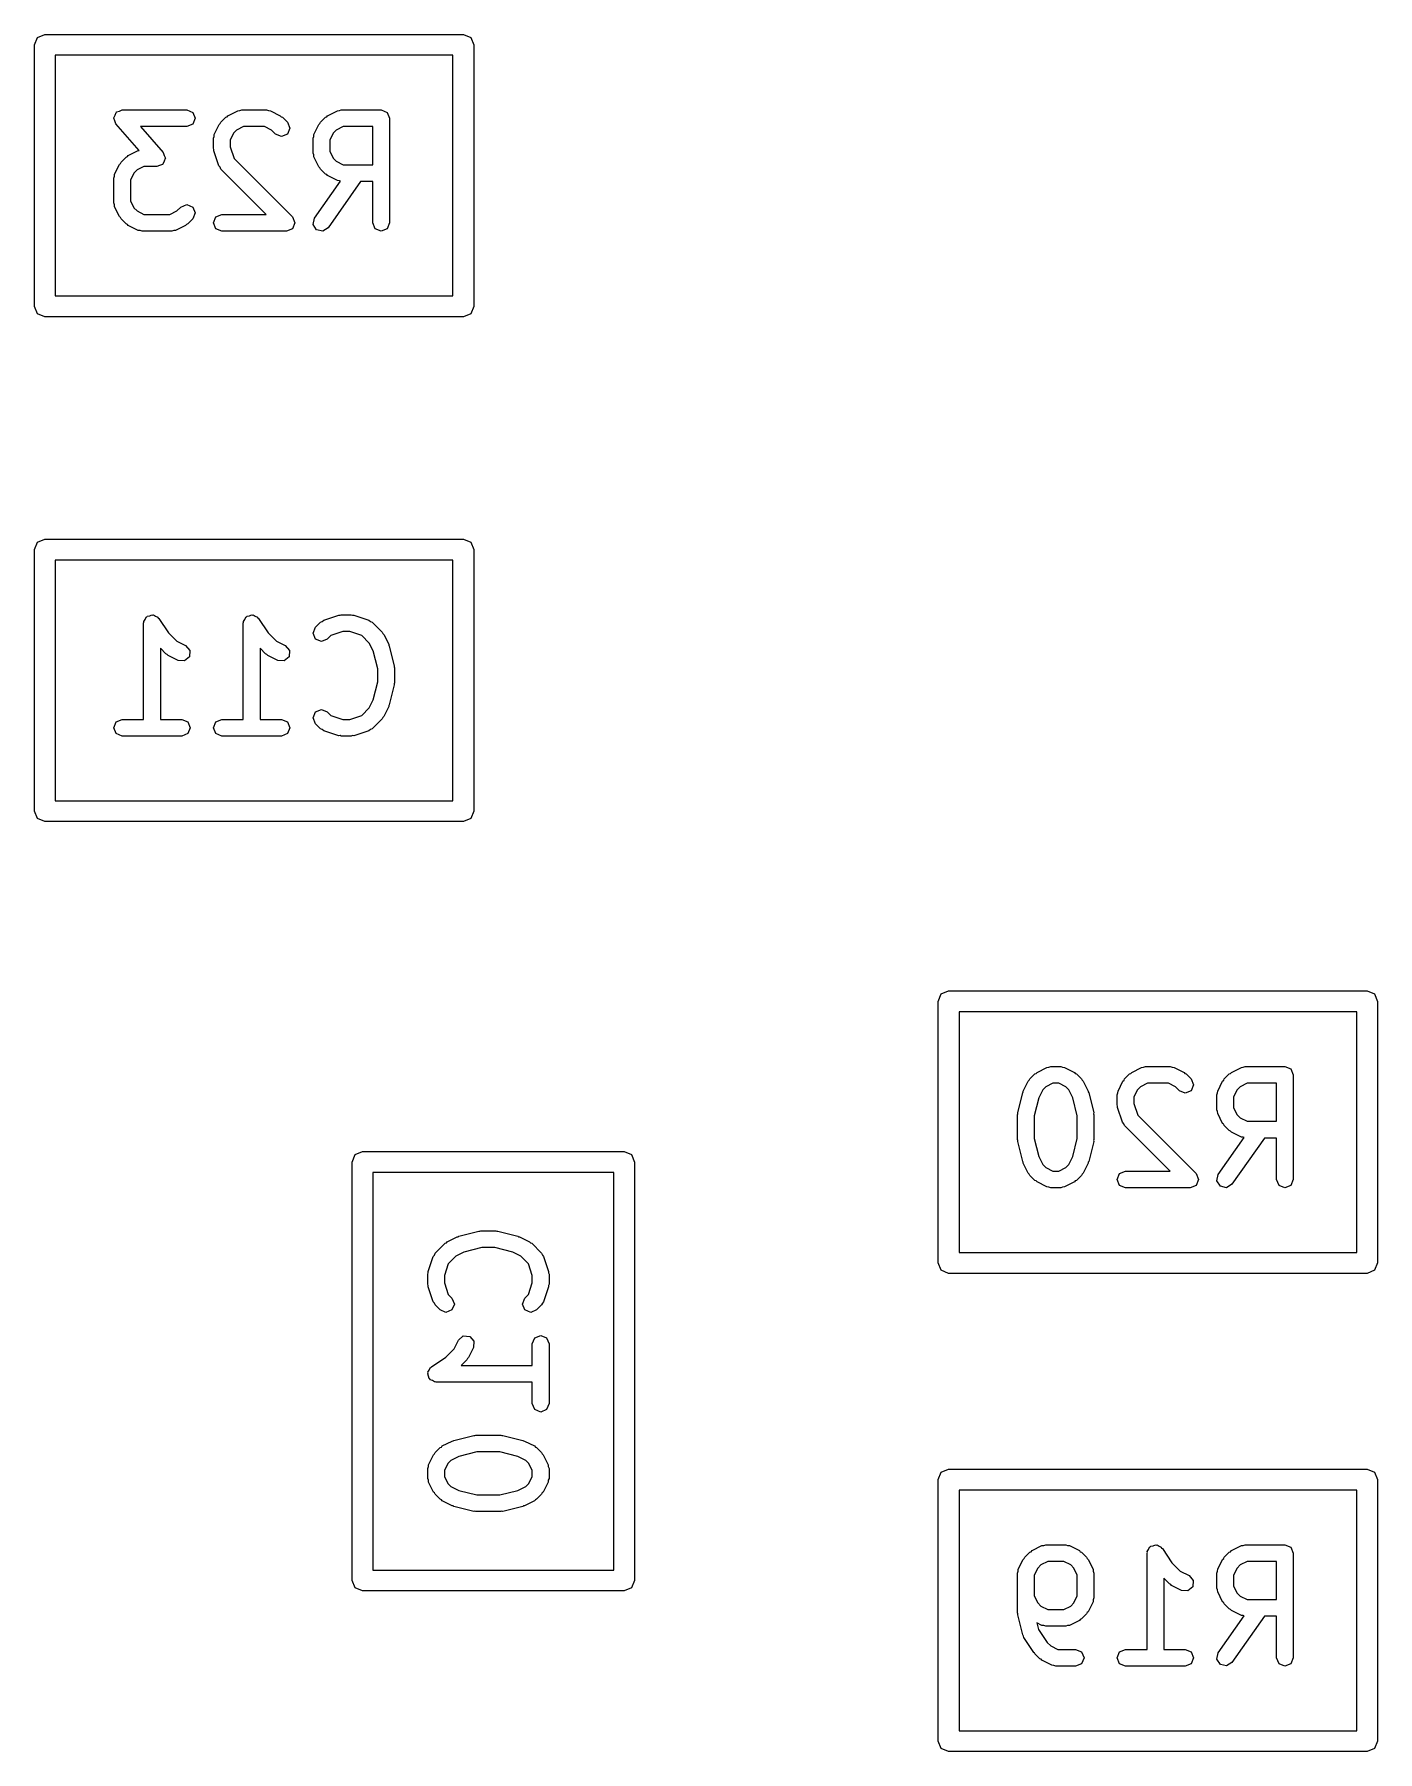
# Model space of a CAD drawing. Extents: x 0.05 to 3.09, y 0.38 to 2.47.
# Drawn here: x 2.8387 to 3.0913, y 0.8184 to 1.1416 of the extents above; entities that cross this region are included whole.
import ezdxf

# ---------------------------------------------------------------- set-up
doc = ezdxf.new("R2010")
doc.units = 0
doc.header["$MEASUREMENT"] = 0
doc.layers.add('BLACK', color=7, linetype='CONTINUOUS')

msp = doc.modelspace()

# ---------------------------------------------------------------- linework, layer by layer
at = {"layer": 'BLACK', "linetype": 'CONTINUOUS'}
for p, q in [((2.83866, 1.13961), (2.83924, 1.141)), ((2.83924, 1.141), (2.84063, 1.14157)), ((2.84063, 1.14157), (2.91937, 1.14157)), ((2.91937, 1.14157), (2.92076, 1.141)), ((2.92076, 1.141), (2.92134, 1.13961)), ((2.83866, 1.09039), (2.83866, 1.13961)), ((2.8426, 1.13764), (2.8426, 1.09236)), ((2.9174, 1.13764), (2.8426, 1.13764)), ((2.9174, 1.09236), (2.9174, 1.13764)), ((2.92134, 1.13961), (2.92134, 1.09039)), ((2.85358, 1.12578), (2.85361, 1.12583)), ((2.8538, 1.12527), (2.85358, 1.12578)), ((2.85359, 1.12588), (2.85383, 1.12638)), ((2.85361, 1.12583), (2.85359, 1.12588)), ((2.85397, 1.12474), (2.8538, 1.12527)), ((2.85383, 1.12638), (2.85405, 1.12689)), ((2.85838, 1.1197), (2.85397, 1.12474)), ((2.85405, 1.12689), (2.8541, 1.12691)), ((2.8541, 1.12691), (2.85412, 1.12697)), ((2.85412, 1.12697), (2.85465, 1.12714)), ((2.85465, 1.12714), (2.85516, 1.12735)), ((2.85516, 1.12735), (2.86735, 1.12735)), ((2.86735, 1.12735), (2.86846, 1.12689)), ((2.86846, 1.12467), (2.86735, 1.12421)), ((2.86846, 1.12689), (2.86892, 1.12578)), ((2.86892, 1.12578), (2.86846, 1.12467)), ((2.8725, 1.12273), (2.87344, 1.12461)), ((2.87344, 1.12461), (2.87363, 1.12478)), ((2.87363, 1.12478), (2.87373, 1.12502)), ((2.87373, 1.12502), (2.87467, 1.12596)), ((2.87467, 1.12596), (2.87491, 1.12606)), ((2.87491, 1.12606), (2.87508, 1.12625)), ((2.87508, 1.12625), (2.87695, 1.12719)), ((2.87695, 1.12719), (2.87732, 1.12721)), ((2.87732, 1.12721), (2.87766, 1.12735)), ((2.87766, 1.12735), (2.88234, 1.12735)), ((2.88234, 1.12735), (2.88268, 1.12721)), ((2.88268, 1.12721), (2.88305, 1.12719)), ((2.88305, 1.12719), (2.88492, 1.12625)), ((2.88492, 1.12625), (2.88509, 1.12606)), ((2.88509, 1.12606), (2.88533, 1.12596)), ((2.88533, 1.12596), (2.88627, 1.12502)), ((2.88627, 1.12502), (2.88673, 1.12391)), ((2.89125, 1.12273), (2.89218, 1.12461)), ((2.89218, 1.12461), (2.89238, 1.12478)), ((2.89238, 1.12478), (2.89248, 1.12502)), ((2.89248, 1.12502), (2.89342, 1.12596)), ((2.89342, 1.12596), (2.89366, 1.12606)), ((2.89366, 1.12606), (2.89383, 1.12625)), ((2.89383, 1.12625), (2.8957, 1.12719)), ((2.8957, 1.12719), (2.89607, 1.12721)), ((2.89607, 1.12721), (2.8964, 1.12735)), ((2.8964, 1.12735), (2.9039, 1.12735)), ((2.9039, 1.12735), (2.90502, 1.12689)), ((2.90502, 1.12689), (2.90548, 1.12578)), ((2.90548, 1.12578), (2.90548, 1.10609)), ((2.86735, 1.12421), (2.85863, 1.12421)), ((2.85863, 1.12421), (2.86291, 1.11932)), ((2.87233, 1.12203), (2.87247, 1.12237)), ((2.87233, 1.12016), (2.87233, 1.12203)), ((2.87247, 1.12237), (2.8725, 1.12273)), ((2.87614, 1.12297), (2.87548, 1.12166)), ((2.87548, 1.12166), (2.87548, 1.12041)), ((2.87671, 1.12355), (2.87614, 1.12297)), ((2.87803, 1.12421), (2.87671, 1.12355)), ((2.88197, 1.12421), (2.87803, 1.12421)), ((2.88329, 1.12355), (2.88197, 1.12421)), ((2.88404, 1.12279), (2.88329, 1.12355)), ((2.88516, 1.12233), (2.88404, 1.12279)), ((2.88627, 1.12279), (2.88516, 1.12233)), ((2.88673, 1.12391), (2.88627, 1.12279)), ((2.89108, 1.12203), (2.89122, 1.12237)), ((2.89108, 1.11922), (2.89108, 1.12203)), ((2.89122, 1.12237), (2.89125, 1.12273)), ((2.89489, 1.12297), (2.89423, 1.12166)), ((2.89423, 1.12166), (2.89423, 1.11959)), ((2.89546, 1.12355), (2.89489, 1.12297)), ((2.89678, 1.12421), (2.89546, 1.12355)), ((2.90233, 1.12421), (2.89678, 1.12421)), ((2.90233, 1.11704), (2.90233, 1.12421)), ((2.85498, 1.11752), (2.85592, 1.11846)), ((2.85592, 1.11846), (2.85616, 1.11856)), ((2.85616, 1.11856), (2.85633, 1.11875)), ((2.85633, 1.11875), (2.8582, 1.11969)), ((2.8582, 1.11969), (2.85838, 1.1197)), ((2.86291, 1.11932), (2.86308, 1.11879)), ((2.86329, 1.11818), (2.86305, 1.11768)), ((2.86308, 1.11879), (2.8633, 1.11828)), ((2.8633, 1.11828), (2.86327, 1.11823)), ((2.86327, 1.11823), (2.86329, 1.11818)), ((2.87243, 1.11992), (2.87233, 1.12016)), ((2.87241, 1.11966), (2.87243, 1.11992)), ((2.87335, 1.11685), (2.87241, 1.11966)), ((2.87548, 1.12041), (2.87622, 1.11819)), ((2.87622, 1.11819), (2.88721, 1.10721)), ((2.89122, 1.11888), (2.89108, 1.11922)), ((2.89125, 1.11851), (2.89122, 1.11888)), ((2.89218, 1.11664), (2.89125, 1.11851)), ((2.89423, 1.11959), (2.89489, 1.11828)), ((2.89489, 1.11828), (2.89546, 1.1177)), ((2.85358, 1.11453), (2.85372, 1.11487)), ((2.85372, 1.11487), (2.85375, 1.11524)), ((2.85375, 1.11524), (2.85469, 1.11711)), ((2.85469, 1.11711), (2.85488, 1.11728)), ((2.85488, 1.11728), (2.85498, 1.11752)), ((2.85739, 1.11547), (2.85673, 1.11416)), ((2.85797, 1.11605), (2.85739, 1.11547)), ((2.85928, 1.11671), (2.85797, 1.11605)), ((2.86172, 1.11671), (2.85928, 1.11671)), ((2.86223, 1.11692), (2.86172, 1.11671)), ((2.86276, 1.1171), (2.86223, 1.11692)), ((2.86278, 1.11715), (2.86276, 1.1171)), ((2.86283, 1.11717), (2.86278, 1.11715)), ((2.86305, 1.11768), (2.86283, 1.11717)), ((2.87359, 1.11657), (2.87335, 1.11685)), ((2.87373, 1.11623), (2.87359, 1.11657)), ((2.88229, 1.10767), (2.87373, 1.11623)), ((2.89238, 1.11647), (2.89218, 1.11664)), ((2.89248, 1.11623), (2.89238, 1.11647)), ((2.89342, 1.11529), (2.89248, 1.11623)), ((2.89366, 1.11519), (2.89342, 1.11529)), ((2.89383, 1.115), (2.89366, 1.11519)), ((2.8957, 1.11406), (2.89383, 1.115)), ((2.89546, 1.1177), (2.89678, 1.11704)), ((2.89678, 1.11704), (2.90233, 1.11704)), ((2.85358, 1.10984), (2.85358, 1.11453)), ((2.85673, 1.11416), (2.85673, 1.11022)), ((2.89136, 1.107), (2.89624, 1.11396)), ((2.90004, 1.11389), (2.89394, 1.10519)), ((2.89607, 1.11403), (2.8957, 1.11406)), ((2.89624, 1.11396), (2.89607, 1.11403)), ((2.90233, 1.11389), (2.90004, 1.11389)), ((2.90233, 1.10609), (2.90233, 1.11389)), ((2.85372, 1.10951), (2.85358, 1.10984)), ((2.85375, 1.10914), (2.85372, 1.10951)), ((2.85469, 1.10727), (2.85375, 1.10914)), ((2.85673, 1.11022), (2.85739, 1.1089)), ((2.85739, 1.1089), (2.85797, 1.10833)), ((2.86548, 1.10833), (2.86623, 1.10908)), ((2.86623, 1.10908), (2.86735, 1.10954)), ((2.86735, 1.10954), (2.86846, 1.10908)), ((2.86846, 1.10908), (2.86892, 1.10797)), ((2.85488, 1.1071), (2.85469, 1.10727)), ((2.85498, 1.10686), (2.85488, 1.1071)), ((2.85592, 1.10592), (2.85498, 1.10686)), ((2.85616, 1.10582), (2.85592, 1.10592)), ((2.85633, 1.10562), (2.85616, 1.10582)), ((2.8582, 1.10469), (2.85633, 1.10562)), ((2.85797, 1.10833), (2.85928, 1.10767)), ((2.85928, 1.10767), (2.86416, 1.10767)), ((2.86416, 1.10767), (2.86548, 1.10833)), ((2.86711, 1.10562), (2.86524, 1.10469)), ((2.86728, 1.10582), (2.86711, 1.10562)), ((2.86752, 1.10592), (2.86728, 1.10582)), ((2.86846, 1.10686), (2.86752, 1.10592)), ((2.86892, 1.10797), (2.86846, 1.10686)), ((2.87233, 1.10609), (2.87279, 1.10721)), ((2.87279, 1.10498), (2.87233, 1.10609)), ((2.87279, 1.10721), (2.87391, 1.10767)), ((2.87391, 1.10767), (2.88229, 1.10767)), ((2.88721, 1.10721), (2.88767, 1.10609)), ((2.88767, 1.10609), (2.88721, 1.10498)), ((2.8911, 1.10582), (2.89136, 1.107)), ((2.89175, 1.1048), (2.8911, 1.10582)), ((2.89394, 1.10519), (2.89293, 1.10454)), ((2.90279, 1.10498), (2.90233, 1.10609)), ((2.90548, 1.10609), (2.90502, 1.10498)), ((2.85857, 1.10466), (2.8582, 1.10469)), ((2.85891, 1.10452), (2.85857, 1.10466)), ((2.86453, 1.10452), (2.85891, 1.10452)), ((2.86487, 1.10466), (2.86453, 1.10452)), ((2.86524, 1.10469), (2.86487, 1.10466)), ((2.87391, 1.10452), (2.87279, 1.10498)), ((2.88609, 1.10452), (2.87391, 1.10452)), ((2.88721, 1.10498), (2.88609, 1.10452)), ((2.89293, 1.10454), (2.89175, 1.1048)), ((2.9039, 1.10452), (2.90279, 1.10498)), ((2.90502, 1.10498), (2.9039, 1.10452)), ((2.8426, 1.09236), (2.9174, 1.09236)), ((2.83924, 1.089), (2.83866, 1.09039)), ((2.84063, 1.08843), (2.83924, 1.089)), ((2.92076, 1.089), (2.91937, 1.08843)), ((2.92134, 1.09039), (2.92076, 1.089)), ((2.91937, 1.08843), (2.84063, 1.08843)), ((2.83866, 1.04461), (2.83924, 1.046)), ((2.83866, 0.995394), (2.83866, 1.04461)), ((2.83924, 1.046), (2.84063, 1.04657)), ((2.84063, 1.04657), (2.91937, 1.04657)), ((2.91937, 1.04657), (2.92076, 1.046)), ((2.92076, 1.046), (2.92134, 1.04461)), ((2.92134, 1.04461), (2.92134, 0.995394)), ((2.8426, 1.04264), (2.8426, 0.997362)), ((2.9174, 1.04264), (2.8426, 1.04264)), ((2.9174, 0.997362), (2.9174, 1.04264)), ((2.85921, 1.03078), (2.85927, 1.03093)), ((2.85924, 1.03109), (2.85949, 1.03147)), ((2.85927, 1.03093), (2.85924, 1.03109)), ((2.85949, 1.03147), (2.85967, 1.03189)), ((2.85967, 1.03189), (2.85982, 1.03196)), ((2.85982, 1.03196), (2.85991, 1.03209)), ((2.85991, 1.03209), (2.86036, 1.03218)), ((2.86036, 1.03218), (2.86078, 1.03235)), ((2.86078, 1.03235), (2.86093, 1.03229)), ((2.86093, 1.03229), (2.86109, 1.03232)), ((2.86109, 1.03232), (2.86147, 1.03207)), ((2.86147, 1.03207), (2.8619, 1.03189)), ((2.8619, 1.03189), (2.86196, 1.03174)), ((2.86196, 1.03174), (2.86209, 1.03165)), ((2.86209, 1.03165), (2.86388, 1.02897)), ((2.87796, 1.03078), (2.87802, 1.03093)), ((2.87799, 1.03109), (2.87824, 1.03147)), ((2.87802, 1.03093), (2.87799, 1.03109)), ((2.87824, 1.03147), (2.87842, 1.03189)), ((2.87842, 1.03189), (2.87857, 1.03196)), ((2.87857, 1.03196), (2.87866, 1.03209)), ((2.87866, 1.03209), (2.87911, 1.03218)), ((2.87911, 1.03218), (2.87953, 1.03235)), ((2.87953, 1.03235), (2.87968, 1.03229)), ((2.87968, 1.03229), (2.87984, 1.03232)), ((2.87984, 1.03232), (2.88022, 1.03207)), ((2.88022, 1.03207), (2.88064, 1.03189)), ((2.88064, 1.03189), (2.88071, 1.03174)), ((2.88071, 1.03174), (2.88084, 1.03165)), ((2.88084, 1.03165), (2.88263, 1.02897)), ((2.89154, 1.03002), (2.89248, 1.03096)), ((2.89248, 1.03096), (2.89282, 1.0311)), ((2.89282, 1.0311), (2.89309, 1.03134)), ((2.89309, 1.03134), (2.89591, 1.03227)), ((2.89591, 1.03227), (2.89616, 1.03226)), ((2.89616, 1.03226), (2.8964, 1.03235)), ((2.8964, 1.03235), (2.89828, 1.03235)), ((2.89828, 1.03235), (2.89852, 1.03226)), ((2.89852, 1.03226), (2.89878, 1.03227)), ((2.89878, 1.03227), (2.90159, 1.03134)), ((2.90159, 1.03134), (2.90187, 1.0311)), ((2.90187, 1.0311), (2.9022, 1.03096)), ((2.9022, 1.03096), (2.90408, 1.02908)), ((2.85921, 1.01267), (2.85921, 1.03078)), ((2.86388, 1.02897), (2.86547, 1.02739)), ((2.87796, 1.01267), (2.87796, 1.03078)), ((2.88263, 1.02897), (2.88421, 1.02739)), ((2.89108, 1.02891), (2.89154, 1.03002)), ((2.89154, 1.02779), (2.89108, 1.02891)), ((2.89265, 1.02733), (2.89154, 1.02779)), ((2.89377, 1.02779), (2.89265, 1.02733)), ((2.89444, 1.02847), (2.89377, 1.02779)), ((2.89666, 1.02921), (2.89444, 1.02847)), ((2.89802, 1.02921), (2.89666, 1.02921)), ((2.90024, 1.02847), (2.89802, 1.02921)), ((2.90167, 1.02703), (2.90024, 1.02847)), ((2.90408, 1.02908), (2.90418, 1.02884)), ((2.90418, 1.02884), (2.90437, 1.02867)), ((2.90437, 1.02867), (2.90531, 1.0268)), ((2.86342, 1.02498), (2.86236, 1.02604)), ((2.86236, 1.02604), (2.86236, 1.01267)), ((2.86366, 1.02488), (2.86342, 1.02498)), ((2.86383, 1.02468), (2.86366, 1.02488)), ((2.8657, 1.02375), (2.86383, 1.02468)), ((2.86547, 1.02739), (2.86711, 1.02656)), ((2.86782, 1.02445), (2.86691, 1.02366)), ((2.86711, 1.02656), (2.8679, 1.02565)), ((2.8679, 1.02565), (2.86782, 1.02445)), ((2.88217, 1.02498), (2.88111, 1.02604)), ((2.88111, 1.02604), (2.88111, 1.01267)), ((2.88241, 1.02488), (2.88217, 1.02498)), ((2.88258, 1.02468), (2.88241, 1.02488)), ((2.88445, 1.02375), (2.88258, 1.02468)), ((2.88421, 1.02739), (2.88586, 1.02656)), ((2.88656, 1.02445), (2.88565, 1.02366)), ((2.88586, 1.02656), (2.88665, 1.02565)), ((2.88665, 1.02565), (2.88656, 1.02445)), ((2.90242, 1.02554), (2.90167, 1.02703)), ((2.90327, 1.02215), (2.90242, 1.02554)), ((2.90531, 1.0268), (2.90532, 1.02662)), ((2.90532, 1.02662), (2.90543, 1.02647)), ((2.90543, 1.02647), (2.90637, 1.02273)), ((2.86691, 1.02366), (2.8657, 1.02375)), ((2.88565, 1.02366), (2.88445, 1.02375)), ((2.90327, 1.01973), (2.90327, 1.02215)), ((2.90637, 1.02273), (2.90634, 1.02253)), ((2.90634, 1.02253), (2.90642, 1.02234)), ((2.90642, 1.02234), (2.90642, 1.01953)), ((2.90242, 1.01633), (2.90327, 1.01973)), ((2.90637, 1.01915), (2.90543, 1.0154)), ((2.90642, 1.01953), (2.90634, 1.01935)), ((2.90634, 1.01935), (2.90637, 1.01915)), ((2.90024, 1.01341), (2.90167, 1.01484)), ((2.90167, 1.01484), (2.90242, 1.01633)), ((2.90531, 1.01508), (2.90437, 1.0132)), ((2.90532, 1.01526), (2.90531, 1.01508)), ((2.90543, 1.0154), (2.90532, 1.01526)), ((2.85358, 1.01109), (2.85405, 1.01221)), ((2.85405, 1.01221), (2.85516, 1.01267)), ((2.85516, 1.01267), (2.85921, 1.01267)), ((2.86236, 1.01267), (2.86641, 1.01267)), ((2.86641, 1.01267), (2.86752, 1.01221)), ((2.86752, 1.01221), (2.86798, 1.01109)), ((2.87233, 1.01109), (2.87279, 1.01221)), ((2.87279, 1.01221), (2.87391, 1.01267)), ((2.87391, 1.01267), (2.87796, 1.01267)), ((2.88111, 1.01267), (2.88516, 1.01267)), ((2.88516, 1.01267), (2.88627, 1.01221)), ((2.88627, 1.01221), (2.88673, 1.01109)), ((2.89108, 1.01297), (2.89154, 1.01408)), ((2.89154, 1.01186), (2.89108, 1.01297)), ((2.89154, 1.01408), (2.89265, 1.01454)), ((2.89248, 1.01092), (2.89154, 1.01186)), ((2.89265, 1.01454), (2.89377, 1.01408)), ((2.89377, 1.01408), (2.89444, 1.01341)), ((2.89444, 1.01341), (2.89666, 1.01267)), ((2.89666, 1.01267), (2.89802, 1.01267)), ((2.89802, 1.01267), (2.90024, 1.01341)), ((2.90408, 1.01279), (2.9022, 1.01092)), ((2.90418, 1.01303), (2.90408, 1.01279)), ((2.90437, 1.0132), (2.90418, 1.01303)), ((2.85405, 1.00998), (2.85358, 1.01109)), ((2.85516, 1.00952), (2.85405, 1.00998)), ((2.86641, 1.00952), (2.85516, 1.00952)), ((2.86752, 1.00998), (2.86641, 1.00952)), ((2.86798, 1.01109), (2.86752, 1.00998)), ((2.87279, 1.00998), (2.87233, 1.01109)), ((2.87391, 1.00952), (2.87279, 1.00998)), ((2.88516, 1.00952), (2.87391, 1.00952)), ((2.88627, 1.00998), (2.88516, 1.00952)), ((2.88673, 1.01109), (2.88627, 1.00998)), ((2.89282, 1.01078), (2.89248, 1.01092)), ((2.89309, 1.01054), (2.89282, 1.01078)), ((2.89591, 1.0096), (2.89309, 1.01054)), ((2.89616, 1.00962), (2.89591, 1.0096)), ((2.8964, 1.00952), (2.89616, 1.00962)), ((2.89828, 1.00952), (2.8964, 1.00952)), ((2.89852, 1.00962), (2.89828, 1.00952)), ((2.89878, 1.0096), (2.89852, 1.00962)), ((2.90159, 1.01054), (2.89878, 1.0096)), ((2.90187, 1.01078), (2.90159, 1.01054)), ((2.9022, 1.01092), (2.90187, 1.01078)), ((2.83924, 0.994002), (2.83866, 0.995394)), ((2.8426, 0.997362), (2.9174, 0.997362)), ((2.92134, 0.995394), (2.92076, 0.994002)), ((2.84063, 0.993425), (2.83924, 0.994002)), ((2.91937, 0.993425), (2.84063, 0.993425)), ((2.92076, 0.994002), (2.91937, 0.993425)), ((3.00866, 0.959606), (3.00924, 0.960998)), ((3.00924, 0.960998), (3.01063, 0.961575)), ((3.01063, 0.961575), (3.08937, 0.961575)), ((3.08937, 0.961575), (3.09076, 0.960998)), ((3.09076, 0.960998), (3.09134, 0.959606)), ((3.00866, 0.910394), (3.00866, 0.959606)), ((3.0126, 0.957638), (3.0126, 0.912362)), ((3.0874, 0.957638), (3.0126, 0.957638)), ((3.0874, 0.912362), (3.0874, 0.957638)), ((3.09134, 0.959606), (3.09134, 0.910394)), ((3.02727, 0.946251), (3.02914, 0.947188)), ((3.02914, 0.947188), (3.02951, 0.947214)), ((3.02951, 0.947214), (3.02985, 0.947355)), ((3.02985, 0.947355), (3.03172, 0.947355)), ((3.03172, 0.947355), (3.03206, 0.947214)), ((3.03206, 0.947214), (3.03243, 0.947188)), ((3.03243, 0.947188), (3.0343, 0.946251)), ((3.04508, 0.946251), (3.04695, 0.947188)), ((3.04695, 0.947188), (3.04732, 0.947214)), ((3.04732, 0.947214), (3.04766, 0.947355)), ((3.04766, 0.947355), (3.05234, 0.947355)), ((3.05234, 0.947355), (3.05268, 0.947214)), ((3.05268, 0.947214), (3.05305, 0.947188)), ((3.05305, 0.947188), (3.05492, 0.946251)), ((3.06383, 0.946251), (3.0657, 0.947188)), ((3.0657, 0.947188), (3.06607, 0.947214)), ((3.06607, 0.947214), (3.0664, 0.947355)), ((3.0664, 0.947355), (3.0739, 0.947355)), ((3.0739, 0.947355), (3.07502, 0.946893)), ((3.07502, 0.946893), (3.07548, 0.94578)), ((3.02469, 0.942735), (3.02563, 0.944609)), ((3.02563, 0.944609), (3.02582, 0.944779)), ((3.02582, 0.944779), (3.02592, 0.945019)), ((3.02592, 0.945019), (3.02686, 0.945956)), ((3.02686, 0.945956), (3.0271, 0.946055)), ((3.0271, 0.946055), (3.02727, 0.946251)), ((3.03022, 0.944205), (3.0289, 0.943548)), ((3.03135, 0.944205), (3.03022, 0.944205)), ((3.03266, 0.943548), (3.03135, 0.944205)), ((3.0343, 0.946251), (3.03447, 0.946055)), ((3.03447, 0.946055), (3.03471, 0.945956)), ((3.03471, 0.945956), (3.03565, 0.945019)), ((3.03565, 0.945019), (3.03575, 0.944779)), ((3.03575, 0.944779), (3.03594, 0.944609)), ((3.03594, 0.944609), (3.03688, 0.942735)), ((3.0425, 0.942735), (3.04344, 0.944609)), ((3.04344, 0.944609), (3.04363, 0.944779)), ((3.04363, 0.944779), (3.04373, 0.945019)), ((3.04373, 0.945019), (3.04467, 0.945956)), ((3.04467, 0.945956), (3.04491, 0.946055)), ((3.04491, 0.946055), (3.04508, 0.946251)), ((3.04803, 0.944205), (3.04671, 0.943548)), ((3.05197, 0.944205), (3.04803, 0.944205)), ((3.05329, 0.943548), (3.05197, 0.944205)), ((3.05492, 0.946251), (3.05509, 0.946055)), ((3.05509, 0.946055), (3.05533, 0.945956)), ((3.05533, 0.945956), (3.05627, 0.945019)), ((3.05627, 0.945019), (3.05673, 0.943905)), ((3.05673, 0.943905), (3.05627, 0.942792)), ((3.06125, 0.942735), (3.06218, 0.944609)), ((3.06218, 0.944609), (3.06238, 0.944779)), ((3.06238, 0.944779), (3.06248, 0.945019)), ((3.06248, 0.945019), (3.06342, 0.945956)), ((3.06342, 0.945956), (3.06366, 0.946055)), ((3.06366, 0.946055), (3.06383, 0.946251)), ((3.06678, 0.944205), (3.06546, 0.943548)), ((3.07233, 0.944205), (3.06678, 0.944205)), ((3.07233, 0.937044), (3.07233, 0.944205)), ((3.07548, 0.94578), (3.07548, 0.926095)), ((3.02363, 0.938663), (3.02457, 0.942412)), ((3.02457, 0.942412), (3.02468, 0.942556)), ((3.02468, 0.942556), (3.02469, 0.942735)), ((3.02758, 0.941481), (3.02673, 0.938087)), ((3.02833, 0.942972), (3.02758, 0.941481)), ((3.0289, 0.943548), (3.02833, 0.942972)), ((3.03324, 0.942972), (3.03266, 0.943548)), ((3.03398, 0.941481), (3.03324, 0.942972)), ((3.03483, 0.938087), (3.03398, 0.941481)), ((3.03688, 0.942735), (3.03689, 0.942556)), ((3.03689, 0.942556), (3.037, 0.942412)), ((3.037, 0.942412), (3.03794, 0.938663)), ((3.04233, 0.94203), (3.04247, 0.942369)), ((3.04233, 0.940156), (3.04233, 0.94203)), ((3.04247, 0.942369), (3.0425, 0.942735)), ((3.04614, 0.942972), (3.04548, 0.941659)), ((3.04548, 0.941659), (3.04548, 0.940411)), ((3.04548, 0.940411), (3.04622, 0.938194)), ((3.04671, 0.943548), (3.04614, 0.942972)), ((3.05404, 0.942792), (3.05329, 0.943548)), ((3.05516, 0.94233), (3.05404, 0.942792)), ((3.05627, 0.942792), (3.05516, 0.94233)), ((3.06108, 0.94203), (3.06122, 0.942369)), ((3.06108, 0.939218), (3.06108, 0.94203)), ((3.06122, 0.942369), (3.06125, 0.942735)), ((3.06489, 0.942972), (3.06423, 0.941659)), ((3.06423, 0.941659), (3.06423, 0.93959)), ((3.06546, 0.943548), (3.06489, 0.942972)), ((3.02358, 0.938281), (3.02366, 0.938465)), ((3.02358, 0.933594), (3.02358, 0.938281)), ((3.02366, 0.938465), (3.02363, 0.938663)), ((3.02673, 0.938087), (3.02673, 0.933788)), ((3.03483, 0.933788), (3.03483, 0.938087)), ((3.03794, 0.938663), (3.03791, 0.938465)), ((3.03791, 0.938465), (3.03798, 0.938281)), ((3.03798, 0.938281), (3.03798, 0.933594)), ((3.04243, 0.939916), (3.04233, 0.940156)), ((3.04241, 0.939658), (3.04243, 0.939916)), ((3.04335, 0.936845), (3.04241, 0.939658)), ((3.04622, 0.938194), (3.05721, 0.927208)), ((3.06122, 0.93888), (3.06108, 0.939218)), ((3.06125, 0.938514), (3.06122, 0.93888)), ((3.06218, 0.936639), (3.06125, 0.938514)), ((3.06423, 0.93959), (3.06489, 0.938276)), ((3.06489, 0.938276), (3.06546, 0.9377)), ((3.06546, 0.9377), (3.06678, 0.937044)), ((3.04359, 0.936569), (3.04335, 0.936845)), ((3.04373, 0.93623), (3.04359, 0.936569)), ((3.05229, 0.92767), (3.04373, 0.93623)), ((3.06136, 0.926998), (3.06624, 0.933962)), ((3.06238, 0.936469), (3.06218, 0.936639)), ((3.06248, 0.93623), (3.06238, 0.936469)), ((3.06342, 0.935293), (3.06248, 0.93623)), ((3.06366, 0.935193), (3.06342, 0.935293)), ((3.06383, 0.934998), (3.06366, 0.935193)), ((3.0657, 0.93406), (3.06383, 0.934998)), ((3.07004, 0.933894), (3.06394, 0.925192)), ((3.06607, 0.934034), (3.0657, 0.93406)), ((3.06624, 0.933962), (3.06607, 0.934034)), ((3.06678, 0.937044), (3.07233, 0.937044)), ((3.07233, 0.933894), (3.07004, 0.933894)), ((3.07233, 0.926095), (3.07233, 0.933894)), ((2.89843, 0.92937), (2.899, 0.930762)), ((2.899, 0.930762), (2.90039, 0.931339)), ((2.90039, 0.931339), (2.94961, 0.931339)), ((2.94961, 0.931339), (2.951, 0.930762)), ((2.951, 0.930762), (2.95157, 0.92937)), ((3.02366, 0.933409), (3.02358, 0.933594)), ((3.02363, 0.933212), (3.02366, 0.933409)), ((3.02457, 0.929462), (3.02363, 0.933212)), ((3.02673, 0.933788), (3.02758, 0.930394)), ((3.03398, 0.930394), (3.03483, 0.933788)), ((3.03794, 0.933212), (3.037, 0.929462)), ((3.03798, 0.933594), (3.03791, 0.933409)), ((3.03791, 0.933409), (3.03794, 0.933212)), ((2.89843, 0.85063), (2.89843, 0.92937)), ((2.95157, 0.92937), (2.95157, 0.85063)), ((3.02468, 0.929319), (3.02457, 0.929462)), ((3.02469, 0.92914), (3.02468, 0.929319)), ((3.02563, 0.927265), (3.02469, 0.92914)), ((3.02758, 0.930394), (3.02833, 0.928903)), ((3.02833, 0.928903), (3.0289, 0.928327)), ((3.0289, 0.928327), (3.03022, 0.92767)), ((3.03022, 0.92767), (3.03135, 0.92767)), ((3.03135, 0.92767), (3.03266, 0.928327)), ((3.03266, 0.928327), (3.03324, 0.928902)), ((3.03324, 0.928902), (3.03398, 0.930394)), ((3.03688, 0.92914), (3.03594, 0.927265)), ((3.03689, 0.929319), (3.03688, 0.92914)), ((3.037, 0.929462), (3.03689, 0.929319)), ((3.04279, 0.927208), (3.04391, 0.92767)), ((3.04391, 0.92767), (3.05229, 0.92767)), ((2.90236, 0.927402), (2.90236, 0.852598)), ((2.94764, 0.927402), (2.90236, 0.927402)), ((2.94764, 0.852598), (2.94764, 0.927402)), ((3.02582, 0.927096), (3.02563, 0.927265)), ((3.02592, 0.926856), (3.02582, 0.927096)), ((3.02686, 0.925919), (3.02592, 0.926856)), ((3.0271, 0.92582), (3.02686, 0.925919)), ((3.02727, 0.925624), (3.0271, 0.92582)), ((3.02914, 0.924686), (3.02727, 0.925624)), ((3.02951, 0.92466), (3.02914, 0.924686)), ((3.02985, 0.92452), (3.02951, 0.92466)), ((3.03172, 0.92452), (3.02985, 0.92452)), ((3.03206, 0.92466), (3.03172, 0.92452)), ((3.03243, 0.924686), (3.03206, 0.92466)), ((3.0343, 0.925624), (3.03243, 0.924686)), ((3.03447, 0.92582), (3.0343, 0.925624)), ((3.03471, 0.925919), (3.03447, 0.92582)), ((3.03565, 0.926856), (3.03471, 0.925919)), ((3.03575, 0.927096), (3.03565, 0.926856)), ((3.03594, 0.927265), (3.03575, 0.927096)), ((3.04233, 0.926095), (3.04279, 0.927208)), ((3.04279, 0.924981), (3.04233, 0.926095)), ((3.04391, 0.92452), (3.04279, 0.924981)), ((3.05609, 0.92452), (3.04391, 0.92452)), ((3.05721, 0.924981), (3.05609, 0.92452)), ((3.05721, 0.927208), (3.05767, 0.926095)), ((3.05767, 0.926095), (3.05721, 0.924981)), ((3.0611, 0.925821), (3.06136, 0.926998)), ((3.06175, 0.924805), (3.0611, 0.925821)), ((3.06293, 0.924544), (3.06175, 0.924805)), ((3.06394, 0.925192), (3.06293, 0.924544)), ((3.07279, 0.924981), (3.07233, 0.926095)), ((3.0739, 0.92452), (3.07279, 0.924981)), ((3.07502, 0.924981), (3.0739, 0.92452)), ((3.07548, 0.926095), (3.07502, 0.924981)), ((2.91633, 0.914374), (2.9182, 0.915312)), ((2.9182, 0.915312), (2.91838, 0.915324)), ((2.91838, 0.915324), (2.91853, 0.915431)), ((2.91853, 0.915431), (2.92227, 0.916368)), ((2.92227, 0.916368), (2.92247, 0.916339)), ((2.92247, 0.916339), (2.92266, 0.916415)), ((2.92266, 0.916415), (2.92547, 0.916415)), ((2.92547, 0.916415), (2.92565, 0.916339)), ((2.92565, 0.916339), (2.92585, 0.916368)), ((2.92585, 0.916368), (2.9296, 0.915431)), ((2.9296, 0.915431), (2.92974, 0.915324)), ((2.92974, 0.915324), (2.92992, 0.915312)), ((2.92992, 0.915312), (2.9318, 0.914374)), ((2.91273, 0.908777), (2.91366, 0.911589)), ((2.91366, 0.911589), (2.9139, 0.911866)), ((2.9139, 0.911866), (2.91404, 0.912205)), ((2.91404, 0.912205), (2.91592, 0.914079)), ((2.91592, 0.914079), (2.91616, 0.914179)), ((2.91616, 0.914179), (2.91633, 0.914374)), ((2.91797, 0.911672), (2.91653, 0.91024)), ((2.91946, 0.912417), (2.91797, 0.911672)), ((2.92285, 0.913266), (2.91946, 0.912417)), ((2.92527, 0.913266), (2.92285, 0.913266)), ((2.92867, 0.912417), (2.92527, 0.913266)), ((2.93016, 0.911672), (2.92867, 0.912417)), ((2.93159, 0.91024), (2.93016, 0.911672)), ((2.9318, 0.914374), (2.93197, 0.914179)), ((2.93197, 0.914179), (2.93221, 0.914079)), ((2.93221, 0.914079), (2.93408, 0.912205)), ((2.93408, 0.912205), (2.93422, 0.911866)), ((2.93422, 0.911866), (2.93446, 0.911589)), ((2.93446, 0.911589), (2.9354, 0.908777)), ((3.0126, 0.912362), (3.0874, 0.912362)), ((2.91265, 0.908279), (2.91274, 0.908518)), ((2.91265, 0.906404), (2.91265, 0.908279)), ((2.91274, 0.908518), (2.91273, 0.908777)), ((2.91653, 0.91024), (2.91579, 0.908023)), ((2.93233, 0.908023), (2.93159, 0.91024)), ((2.9354, 0.908777), (2.93538, 0.908518)), ((2.93538, 0.908518), (2.93548, 0.908279)), ((2.93548, 0.908279), (2.93548, 0.906404)), ((3.00924, 0.909002), (3.00866, 0.910394)), ((3.01063, 0.908425), (3.00924, 0.909002)), ((3.08937, 0.908425), (3.01063, 0.908425)), ((3.09076, 0.909002), (3.08937, 0.908425)), ((3.09134, 0.910394), (3.09076, 0.909002)), ((2.91274, 0.906165), (2.91265, 0.906404)), ((2.91273, 0.905906), (2.91274, 0.906165)), ((2.91366, 0.903094), (2.91273, 0.905906)), ((2.91579, 0.908023), (2.91579, 0.90666)), ((2.91579, 0.90666), (2.91653, 0.904443)), ((2.93159, 0.904443), (2.93233, 0.90666)), ((2.93233, 0.90666), (2.93233, 0.908023)), ((2.9354, 0.905906), (2.93446, 0.903094)), ((2.93548, 0.906404), (2.93538, 0.906165)), ((2.93538, 0.906165), (2.9354, 0.905906)), ((2.9139, 0.902817), (2.91366, 0.903094)), ((2.91404, 0.902479), (2.9139, 0.902817)), ((2.91498, 0.901541), (2.91404, 0.902479)), ((2.91653, 0.904443), (2.91721, 0.903768)), ((2.91721, 0.903768), (2.91767, 0.902655)), ((2.91767, 0.902655), (2.91721, 0.901541)), ((2.93046, 0.902655), (2.93092, 0.903768)), ((2.93092, 0.901541), (2.93046, 0.902655)), ((2.93092, 0.903768), (2.93159, 0.904443)), ((2.93408, 0.902479), (2.93314, 0.901541)), ((2.93422, 0.902817), (2.93408, 0.902479)), ((2.93446, 0.903094), (2.93422, 0.902817)), ((2.91609, 0.90108), (2.91498, 0.901541)), ((2.91721, 0.901541), (2.91609, 0.90108)), ((2.93203, 0.90108), (2.93092, 0.901541)), ((2.93314, 0.901541), (2.93203, 0.90108)), ((2.91761, 0.894214), (2.91844, 0.89586)), ((2.91844, 0.89586), (2.91935, 0.89665)), ((2.91935, 0.89665), (2.92055, 0.896564)), ((2.92055, 0.896564), (2.92134, 0.895654)), ((2.92134, 0.895654), (2.92125, 0.894451)), ((2.93233, 0.895156), (2.93279, 0.896269)), ((2.93233, 0.891106), (2.93233, 0.895156)), ((2.93279, 0.896269), (2.93391, 0.89673)), ((2.93391, 0.89673), (2.93502, 0.896269)), ((2.93502, 0.896269), (2.93548, 0.895156)), ((2.93548, 0.895156), (2.93548, 0.883907)), ((2.91335, 0.890842), (2.91603, 0.89263)), ((2.91603, 0.89263), (2.91761, 0.894214)), ((2.92002, 0.892167), (2.91896, 0.891106)), ((2.92012, 0.892407), (2.92002, 0.892167)), ((2.92032, 0.892577), (2.92012, 0.892407)), ((2.92125, 0.894451), (2.92032, 0.892577)), ((2.91265, 0.889531), (2.91271, 0.889681)), ((2.91282, 0.889108), (2.91265, 0.889531)), ((2.91268, 0.88984), (2.91293, 0.890221)), ((2.91271, 0.889681), (2.91268, 0.88984)), ((2.91291, 0.888658), (2.91282, 0.889108)), ((2.91304, 0.888568), (2.91291, 0.888658)), ((2.91293, 0.890221), (2.91311, 0.890645)), ((2.91311, 0.890645), (2.91326, 0.890707)), ((2.91326, 0.890707), (2.91335, 0.890842)), ((2.91896, 0.891106), (2.93233, 0.891106)), ((2.91311, 0.888418), (2.91304, 0.888568)), ((2.91353, 0.888242), (2.91311, 0.888418)), ((2.91391, 0.887987), (2.91353, 0.888242)), ((2.91407, 0.888019), (2.91391, 0.887987)), ((2.91422, 0.887957), (2.91407, 0.888019)), ((2.93233, 0.887957), (2.91422, 0.887957)), ((2.93233, 0.883907), (2.93233, 0.887957)), ((2.93279, 0.882794), (2.93233, 0.883907)), ((2.93391, 0.882332), (2.93279, 0.882794)), ((2.93502, 0.882794), (2.93391, 0.882332)), ((2.93548, 0.883907), (2.93502, 0.882794)), ((2.91498, 0.875647), (2.91522, 0.875746)), ((2.91522, 0.875746), (2.91539, 0.875942)), ((2.91539, 0.875942), (2.91727, 0.876879)), ((2.91727, 0.876879), (2.91744, 0.876892)), ((2.91744, 0.876892), (2.91759, 0.876998)), ((2.91759, 0.876998), (2.92134, 0.877936)), ((2.92134, 0.877936), (2.92153, 0.877906)), ((2.92153, 0.877906), (2.92172, 0.877983)), ((2.92172, 0.877983), (2.92641, 0.877983)), ((2.92641, 0.877983), (2.92659, 0.877906)), ((2.92659, 0.877906), (2.92679, 0.877936)), ((2.92679, 0.877936), (2.93054, 0.876998)), ((2.93054, 0.876998), (2.93068, 0.876892)), ((2.93068, 0.876892), (2.93086, 0.876879)), ((2.93086, 0.876879), (2.93273, 0.875942)), ((2.93273, 0.875942), (2.9329, 0.875746)), ((2.9329, 0.875746), (2.93314, 0.875647)), ((2.91281, 0.872425), (2.91375, 0.8743)), ((2.91375, 0.8743), (2.91394, 0.87447)), ((2.91394, 0.87447), (2.91404, 0.874709)), ((2.91404, 0.874709), (2.91498, 0.875647)), ((2.91645, 0.872663), (2.91579, 0.871349)), ((2.91703, 0.873239), (2.91645, 0.872663)), ((2.91852, 0.873985), (2.91703, 0.873239)), ((2.92191, 0.874833), (2.91852, 0.873985)), ((2.92621, 0.874833), (2.92191, 0.874833)), ((2.92961, 0.873985), (2.92621, 0.874833)), ((2.9311, 0.873239), (2.92961, 0.873985)), ((2.93167, 0.872663), (2.9311, 0.873239)), ((2.93233, 0.871349), (2.93167, 0.872663)), ((2.93314, 0.875647), (2.93408, 0.874709)), ((2.93408, 0.874709), (2.93418, 0.87447)), ((2.93418, 0.87447), (2.93438, 0.8743)), ((2.93438, 0.8743), (2.93531, 0.872425)), ((2.91265, 0.871721), (2.91279, 0.87206)), ((2.91265, 0.869846), (2.91265, 0.871721)), ((2.91279, 0.869508), (2.91265, 0.869846)), ((2.91279, 0.87206), (2.91281, 0.872425)), ((2.91281, 0.869142), (2.91279, 0.869508)), ((2.91579, 0.871349), (2.91579, 0.870218)), ((2.91579, 0.870218), (2.91645, 0.868904)), ((2.93167, 0.868904), (2.93233, 0.870218)), ((2.93233, 0.870218), (2.93233, 0.871349)), ((2.93531, 0.872425), (2.93534, 0.87206)), ((2.93534, 0.869508), (2.93531, 0.869142)), ((2.93534, 0.87206), (2.93548, 0.871721)), ((2.93548, 0.869846), (2.93534, 0.869508)), ((2.93548, 0.871721), (2.93548, 0.869846)), ((3.00866, 0.869606), (3.00924, 0.870998)), ((3.00866, 0.820394), (3.00866, 0.869606)), ((3.00924, 0.870998), (3.01063, 0.871575)), ((3.01063, 0.871575), (3.08937, 0.871575)), ((3.08937, 0.871575), (3.09076, 0.870998)), ((3.09076, 0.870998), (3.09134, 0.869606)), ((3.09134, 0.869606), (3.09134, 0.820394)), ((2.91375, 0.867267), (2.91281, 0.869142)), ((2.91394, 0.867097), (2.91375, 0.867267)), ((2.91404, 0.866858), (2.91394, 0.867097)), ((2.91498, 0.865921), (2.91404, 0.866858)), ((2.91645, 0.868904), (2.91703, 0.868328)), ((2.91703, 0.868328), (2.91852, 0.867583)), ((2.91852, 0.867583), (2.92191, 0.866734)), ((2.92191, 0.866734), (2.92621, 0.866734)), ((2.92621, 0.866734), (2.92961, 0.867583)), ((2.92961, 0.867583), (2.9311, 0.868328)), ((2.9311, 0.868328), (2.93167, 0.868904)), ((2.93408, 0.866858), (2.93314, 0.865921)), ((2.93418, 0.867097), (2.93408, 0.866858)), ((2.93438, 0.867267), (2.93418, 0.867097)), ((2.93531, 0.869142), (2.93438, 0.867267)), ((3.0126, 0.867638), (3.0126, 0.822362)), ((3.0874, 0.867638), (3.0126, 0.867638)), ((3.0874, 0.822362), (3.0874, 0.867638)), ((2.91522, 0.865821), (2.91498, 0.865921)), ((2.91539, 0.865626), (2.91522, 0.865821)), ((2.91727, 0.864688), (2.91539, 0.865626)), ((2.91744, 0.864676), (2.91727, 0.864688)), ((2.91759, 0.864569), (2.91744, 0.864676)), ((2.92134, 0.863632), (2.91759, 0.864569)), ((2.92153, 0.863661), (2.92134, 0.863632)), ((2.92172, 0.863585), (2.92153, 0.863661)), ((2.92641, 0.863585), (2.92172, 0.863585)), ((2.92659, 0.863661), (2.92641, 0.863585)), ((2.92679, 0.863632), (2.92659, 0.863661)), ((2.93054, 0.864569), (2.92679, 0.863632)), ((2.93068, 0.864676), (2.93054, 0.864569)), ((2.93086, 0.864688), (2.93068, 0.864676)), ((2.93273, 0.865626), (2.93086, 0.864688)), ((2.9329, 0.865821), (2.93273, 0.865626)), ((2.93314, 0.865921), (2.9329, 0.865821)), ((3.02633, 0.856251), (3.0282, 0.857188)), ((3.0282, 0.857188), (3.02857, 0.857214)), ((3.02857, 0.857214), (3.02891, 0.857355)), ((3.02891, 0.857355), (3.03266, 0.857355)), ((3.03266, 0.857355), (3.033, 0.857214)), ((3.033, 0.857214), (3.03336, 0.857188)), ((3.03336, 0.857188), (3.03524, 0.856251)), ((3.04799, 0.856089), (3.04824, 0.85647)), ((3.04824, 0.85647), (3.04842, 0.856893)), ((3.04842, 0.856893), (3.04857, 0.856956)), ((3.04857, 0.856956), (3.04866, 0.85709)), ((3.04866, 0.85709), (3.04911, 0.857179)), ((3.04911, 0.857179), (3.04953, 0.857355)), ((3.04953, 0.857355), (3.04968, 0.857293)), ((3.04968, 0.857293), (3.04984, 0.857324)), ((3.04984, 0.857324), (3.05022, 0.857069)), ((3.05022, 0.857069), (3.05064, 0.856893)), ((3.05064, 0.856893), (3.05071, 0.856744)), ((3.05071, 0.856744), (3.05084, 0.856653)), ((3.05084, 0.856653), (3.05263, 0.853971)), ((3.06383, 0.856251), (3.0657, 0.857188)), ((3.0657, 0.857188), (3.06607, 0.857214)), ((3.06607, 0.857214), (3.0664, 0.857355)), ((3.0664, 0.857355), (3.0739, 0.857355)), ((3.0739, 0.857355), (3.07502, 0.856893)), ((3.07502, 0.856893), (3.07548, 0.85578)), ((3.02375, 0.852735), (3.02469, 0.854609)), ((3.02469, 0.854609), (3.02488, 0.854779)), ((3.02488, 0.854779), (3.02498, 0.855019)), ((3.02498, 0.855019), (3.02592, 0.855956)), ((3.02592, 0.855956), (3.02616, 0.856055)), ((3.02616, 0.856055), (3.02633, 0.856251)), ((3.02797, 0.853548), (3.02739, 0.852972)), ((3.02928, 0.854205), (3.02797, 0.853548)), ((3.03229, 0.854205), (3.02928, 0.854205)), ((3.0336, 0.853548), (3.03229, 0.854205)), ((3.03418, 0.852972), (3.0336, 0.853548)), ((3.03524, 0.856251), (3.03541, 0.856055)), ((3.03541, 0.856055), (3.03565, 0.855956)), ((3.03565, 0.855956), (3.03658, 0.855019)), ((3.03658, 0.855019), (3.03668, 0.854779)), ((3.03668, 0.854779), (3.03688, 0.854609)), ((3.03688, 0.854609), (3.03782, 0.852735)), ((3.04796, 0.85578), (3.04802, 0.85593)), ((3.04796, 0.83767), (3.04796, 0.85578)), ((3.04802, 0.85593), (3.04799, 0.856089)), ((3.05263, 0.853971), (3.05421, 0.852387)), ((3.06125, 0.852735), (3.06218, 0.854609)), ((3.06218, 0.854609), (3.06238, 0.854779)), ((3.06238, 0.854779), (3.06248, 0.855019)), ((3.06248, 0.855019), (3.06342, 0.855956)), ((3.06342, 0.855956), (3.06366, 0.856055)), ((3.06366, 0.856055), (3.06383, 0.856251)), ((3.06546, 0.853548), (3.06489, 0.852972)), ((3.06678, 0.854205), (3.06546, 0.853548)), ((3.07233, 0.854205), (3.06678, 0.854205)), ((3.07233, 0.847044), (3.07233, 0.854205)), ((3.07548, 0.85578), (3.07548, 0.836095)), ((2.899, 0.849238), (2.89843, 0.85063)), ((2.90236, 0.852598), (2.94764, 0.852598)), ((2.95157, 0.85063), (2.951, 0.849238)), ((3.02358, 0.85203), (3.02372, 0.852369)), ((3.02358, 0.844531), (3.02358, 0.85203)), ((3.02372, 0.852369), (3.02375, 0.852735)), ((3.02739, 0.852972), (3.02673, 0.851659)), ((3.02673, 0.851659), (3.02673, 0.847715)), ((3.03483, 0.851659), (3.03418, 0.852972)), ((3.03483, 0.847715), (3.03483, 0.851659)), ((3.03782, 0.852735), (3.03784, 0.852369)), ((3.03784, 0.852369), (3.03798, 0.85203)), ((3.03798, 0.85203), (3.03798, 0.847343)), ((3.05217, 0.849979), (3.05111, 0.851041)), ((3.05111, 0.851041), (3.05111, 0.83767)), ((3.05241, 0.84988), (3.05217, 0.849979)), ((3.05258, 0.849684), (3.05241, 0.84988)), ((3.05421, 0.852387), (3.05586, 0.851564)), ((3.05586, 0.851564), (3.05665, 0.850654)), ((3.05665, 0.850654), (3.05656, 0.849451)), ((3.06108, 0.85203), (3.06122, 0.852369)), ((3.06108, 0.849218), (3.06108, 0.85203)), ((3.06122, 0.852369), (3.06125, 0.852735)), ((3.06489, 0.852972), (3.06423, 0.851659)), ((3.06423, 0.851659), (3.06423, 0.84959)), ((2.90039, 0.848661), (2.899, 0.849238)), ((2.94961, 0.848661), (2.90039, 0.848661)), ((2.951, 0.849238), (2.94961, 0.848661)), ((3.02673, 0.847715), (3.02739, 0.846401)), ((3.03418, 0.846402), (3.03483, 0.847715)), ((3.03784, 0.847005), (3.03782, 0.846639)), ((3.03798, 0.847343), (3.03784, 0.847005)), ((3.05445, 0.848747), (3.05258, 0.849684)), ((3.05565, 0.848662), (3.05445, 0.848747)), ((3.05656, 0.849451), (3.05565, 0.848662)), ((3.06122, 0.84888), (3.06108, 0.849218)), ((3.06125, 0.848514), (3.06122, 0.84888)), ((3.06218, 0.846639), (3.06125, 0.848514)), ((3.06423, 0.84959), (3.06489, 0.848276)), ((3.06489, 0.848276), (3.06546, 0.8477)), ((3.06546, 0.8477), (3.06678, 0.847044)), ((3.06678, 0.847044), (3.07233, 0.847044)), ((3.02366, 0.844347), (3.02358, 0.844531)), ((3.02363, 0.844149), (3.02366, 0.844347)), ((3.02457, 0.8404), (3.02363, 0.844149)), ((3.02739, 0.846401), (3.02797, 0.845826)), ((3.02797, 0.845826), (3.02928, 0.845169)), ((3.02928, 0.845169), (3.03229, 0.845169)), ((3.03229, 0.845169), (3.0336, 0.845826)), ((3.0336, 0.845826), (3.03418, 0.846402)), ((3.03565, 0.843418), (3.03541, 0.843319)), ((3.03658, 0.844355), (3.03565, 0.843418)), ((3.03668, 0.844595), (3.03658, 0.844355)), ((3.03688, 0.844764), (3.03668, 0.844595)), ((3.03782, 0.846639), (3.03688, 0.844764)), ((3.06136, 0.836998), (3.06624, 0.843962)), ((3.06238, 0.846469), (3.06218, 0.846639)), ((3.06248, 0.84623), (3.06238, 0.846469)), ((3.06342, 0.845293), (3.06248, 0.84623)), ((3.06366, 0.845193), (3.06342, 0.845293)), ((3.06383, 0.844998), (3.06366, 0.845193)), ((3.0657, 0.84406), (3.06383, 0.844998)), ((3.07004, 0.843894), (3.06394, 0.835192)), ((3.06607, 0.844034), (3.0657, 0.84406)), ((3.06624, 0.843962), (3.06607, 0.844034)), ((3.07233, 0.843894), (3.07004, 0.843894)), ((3.07233, 0.836095), (3.07233, 0.843894)), ((3.02473, 0.840179), (3.02457, 0.8404)), ((3.02479, 0.839908), (3.02473, 0.840179)), ((3.0282, 0.842185), (3.02725, 0.842663)), ((3.02725, 0.842663), (3.02756, 0.841428)), ((3.02756, 0.841428), (3.0292, 0.838973)), ((3.02857, 0.842159), (3.0282, 0.842185)), ((3.02891, 0.842019), (3.02857, 0.842159)), ((3.03266, 0.842019), (3.02891, 0.842019)), ((3.033, 0.842159), (3.03266, 0.842019)), ((3.03336, 0.842185), (3.033, 0.842159)), ((3.03524, 0.843123), (3.03336, 0.842185)), ((3.03541, 0.843319), (3.03524, 0.843123)), ((3.02666, 0.837096), (3.02479, 0.839908)), ((3.0268, 0.837006), (3.02666, 0.837096)), ((3.02686, 0.836856), (3.0268, 0.837006)), ((3.0292, 0.838973), (3.02984, 0.838327)), ((3.02984, 0.838327), (3.03116, 0.83767)), ((3.03116, 0.83767), (3.03453, 0.83767)), ((3.03453, 0.83767), (3.03565, 0.837208)), ((3.03565, 0.837208), (3.03611, 0.836095)), ((3.04233, 0.836095), (3.04279, 0.837208)), ((3.04279, 0.837208), (3.04391, 0.83767)), ((3.04391, 0.83767), (3.04796, 0.83767)), ((3.05111, 0.83767), (3.05516, 0.83767)), ((3.05516, 0.83767), (3.05627, 0.837208)), ((3.05627, 0.837208), (3.05673, 0.836095)), ((3.0611, 0.835821), (3.06136, 0.836998)), ((3.0278, 0.835919), (3.02686, 0.836856)), ((3.02803, 0.83582), (3.0278, 0.835919)), ((3.0282, 0.835624), (3.02803, 0.83582)), ((3.03008, 0.834686), (3.0282, 0.835624)), ((3.03044, 0.83466), (3.03008, 0.834686)), ((3.03078, 0.83452), (3.03044, 0.83466)), ((3.03453, 0.83452), (3.03078, 0.83452)), ((3.03565, 0.834981), (3.03453, 0.83452)), ((3.03611, 0.836095), (3.03565, 0.834981)), ((3.04279, 0.834981), (3.04233, 0.836095)), ((3.04391, 0.83452), (3.04279, 0.834981)), ((3.05516, 0.83452), (3.04391, 0.83452)), ((3.05627, 0.834981), (3.05516, 0.83452)), ((3.05673, 0.836095), (3.05627, 0.834981)), ((3.06175, 0.834805), (3.0611, 0.835821)), ((3.06293, 0.834544), (3.06175, 0.834805)), ((3.06394, 0.835192), (3.06293, 0.834544)), ((3.07279, 0.834981), (3.07233, 0.836095)), ((3.0739, 0.83452), (3.07279, 0.834981)), ((3.07502, 0.834981), (3.0739, 0.83452)), ((3.07548, 0.836095), (3.07502, 0.834981)), ((3.0126, 0.822362), (3.0874, 0.822362)), ((3.00924, 0.819002), (3.00866, 0.820394)), ((3.01063, 0.818425), (3.00924, 0.819002)), ((3.08937, 0.818425), (3.01063, 0.818425)), ((3.09076, 0.819002), (3.08937, 0.818425)), ((3.09134, 0.820394), (3.09076, 0.819002))]:
    msp.add_line(p, q, dxfattribs=at)

doc.saveas('drawing.dxf')
